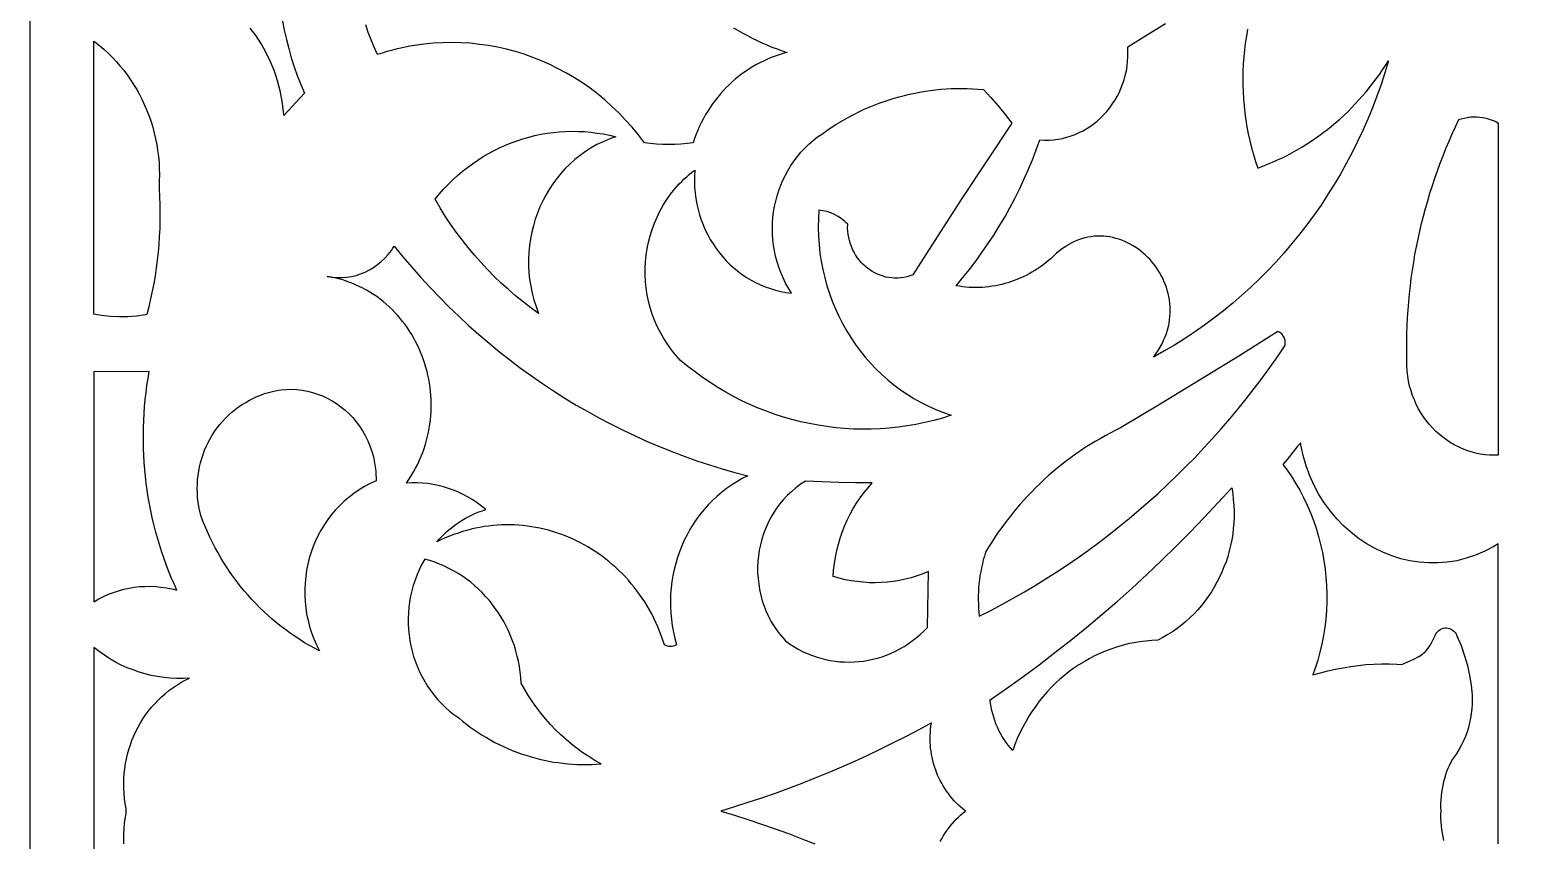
# Model space of a CAD drawing. Extents: x -570 to 570, y -425 to 425.
# Drawn here: x -510 to -392.5, y -174.1 to -110.7 of the extents above; entities that cross this region are included whole.
import ezdxf

# ---------------------------------------------------------------- set-up
doc = ezdxf.new("R2010")
doc.units = 0
doc.layers.add('LAYER_1', color=18, linetype='CONTINUOUS')
doc.layers.add('LAYER_2', color=4, linetype='CONTINUOUS')

msp = doc.modelspace()

# ---------------------------------------------------------------- linework, layer by layer
at = {"layer": 'LAYER_1'}
for points in [[(-490.23, -109.96), (-490.09, -110.68), (-489.92, -111.41), (-489.73, -112.12), (-489.53, -112.84), (-489.3, -113.54), (-489.06, -114.24), (-488.79, -114.94), (-488.51, -115.62), (-490.12, -117.36), (-490.14, -117.05), (-490.25, -116.23), (-490.4, -115.43), (-490.61, -114.65), (-490.86, -113.89), (-491.16, -113.16), (-491.49, -112.45), (-491.87, -111.78), (-492.29, -111.13), (-492.75, -110.52)], [(-454.89, -110.49), (-454.53, -110.7), (-454.16, -110.91), (-453.79, -111.11), (-453.42, -111.3), (-453.04, -111.49), (-452.66, -111.66), (-452.27, -111.83), (-451.88, -112), (-451.48, -112.15), (-451.08, -112.3), (-450.68, -112.44), (-451, -112.52), (-451.32, -112.61), (-451.63, -112.72), (-451.94, -112.83), (-452.24, -112.96), (-452.54, -113.1), (-452.84, -113.24), (-453.13, -113.39), (-453.41, -113.56), (-453.69, -113.73), (-453.96, -113.91), (-454.23, -114.1), (-454.49, -114.3), (-454.75, -114.51), (-454.99, -114.73), (-455.24, -114.95), (-455.47, -115.18), (-455.7, -115.42), (-455.92, -115.67), (-456.13, -115.93), (-456.34, -116.19), (-456.54, -116.46), (-456.73, -116.73), (-456.91, -117.02), (-457.08, -117.3), (-457.25, -117.6), (-457.41, -117.9), (-457.56, -118.21), (-457.69, -118.52), (-457.82, -118.84), (-457.95, -119.17), (-458.06, -119.5), (-458.53, -119.56), (-459.01, -119.61), (-459.48, -119.63), (-459.96, -119.64), (-460.44, -119.63), (-460.92, -119.61), (-461.39, -119.56), (-461.87, -119.5), (-462.34, -118.88), (-462.83, -118.29), (-463.34, -117.72), (-463.86, -117.17), (-464.41, -116.65), (-464.97, -116.15), (-465.54, -115.68), (-466.13, -115.23), (-466.73, -114.81), (-467.35, -114.41), (-467.98, -114.04), (-468.62, -113.7), (-469.28, -113.38), (-469.94, -113.08), (-470.61, -112.81), (-471.29, -112.57), (-471.98, -112.36), (-472.68, -112.18), (-473.38, -112.02), (-474.09, -111.89), (-474.8, -111.79), (-475.52, -111.71), (-476.24, -111.67), (-476.97, -111.65), (-477.69, -111.66), (-478.42, -111.71), (-479.15, -111.78), (-479.87, -111.88), (-480.24, -111.94), (-480.6, -112.01), (-480.96, -112.09), (-481.33, -112.17), (-481.69, -112.26), (-482.05, -112.36), (-482.41, -112.47), (-482.77, -112.59), (-483.04, -112.02), (-483.28, -111.44), (-483.5, -110.85), (-483.7, -110.26)], [(-414.62, -110.61), (-414.71, -111.15), (-414.8, -111.69), (-414.87, -112.23), (-414.92, -112.78), (-414.96, -113.33), (-414.99, -113.88), (-415, -114.43), (-415, -114.98), (-414.98, -115.52), (-414.95, -116.07), (-414.9, -116.62), (-414.84, -117.17), (-414.77, -117.72), (-414.68, -118.26), (-414.57, -118.81), (-414.45, -119.35), (-414.32, -119.89), (-414.17, -120.42), (-414.01, -120.96), (-413.83, -121.49), (-413.44, -121.34), (-413.05, -121.19), (-412.66, -121.02), (-412.28, -120.85), (-411.9, -120.67), (-411.53, -120.49), (-411.16, -120.29), (-410.79, -120.09), (-410.43, -119.88), (-410.08, -119.66), (-409.73, -119.43), (-409.38, -119.2), (-409.04, -118.96), (-408.7, -118.71), (-408.37, -118.45), (-408.04, -118.19), (-407.72, -117.92), (-407.4, -117.64), (-407.09, -117.36), (-406.78, -117.07), (-406.48, -116.77), (-406.19, -116.46), (-405.9, -116.15), (-405.62, -115.83), (-405.34, -115.51), (-405.07, -115.18), (-404.81, -114.84), (-404.55, -114.5), (-404.3, -114.15), (-404.06, -113.8), (-403.82, -113.44), (-403.59, -113.07), (-403.87, -114.01), (-404.17, -114.94), (-404.5, -115.85), (-404.85, -116.76), (-405.21, -117.66), (-405.6, -118.54), (-406.01, -119.41), (-406.44, -120.27), (-406.89, -121.12), (-407.35, -121.95), (-407.84, -122.78), (-408.35, -123.58), (-408.87, -124.38), (-409.41, -125.15), (-409.98, -125.92), (-410.55, -126.67), (-411.15, -127.4), (-411.76, -128.12), (-412.39, -128.82), (-413.04, -129.5), (-413.7, -130.17), (-414.38, -130.82), (-415.08, -131.45), (-415.79, -132.07), (-416.51, -132.66), (-417.26, -133.24), (-418.01, -133.8), (-418.78, -134.34), (-419.57, -134.86), (-420.36, -135.36), (-421.17, -135.84), (-422, -136.29), (-421.81, -136.04), (-421.63, -135.78), (-421.47, -135.51), (-421.32, -135.25), (-421.2, -134.98), (-421.08, -134.72), (-420.98, -134.45), (-420.9, -134.18), (-420.83, -133.91), (-420.77, -133.65), (-420.73, -133.38), (-420.7, -133.12), (-420.68, -132.85), (-420.68, -132.59), (-420.69, -132.33), (-420.71, -132.07), (-420.74, -131.81), (-420.78, -131.56), (-420.84, -131.31), (-420.91, -131.06), (-420.98, -130.82), (-421.07, -130.58), (-421.17, -130.35), (-421.27, -130.12), (-421.39, -129.89), (-421.51, -129.67), (-421.64, -129.46), (-421.79, -129.25), (-421.94, -129.05), (-422.09, -128.85), (-422.26, -128.66), (-422.43, -128.48), (-422.61, -128.31), (-422.79, -128.14), (-422.98, -127.99), (-423.18, -127.84), (-423.38, -127.7), (-423.59, -127.57), (-423.81, -127.45), (-424.02, -127.33), (-424.24, -127.23), (-424.47, -127.14), (-424.7, -127.06), (-424.93, -126.99), (-425.17, -126.93), (-425.41, -126.88), (-425.65, -126.85), (-425.89, -126.82), (-426.14, -126.81), (-426.39, -126.82), (-426.63, -126.83), (-426.88, -126.86), (-427.13, -126.9), (-427.38, -126.96), (-427.63, -127.03), (-427.88, -127.12), (-428.13, -127.22), (-428.38, -127.34), (-428.62, -127.47), (-428.87, -127.62), (-429.11, -127.78), (-429.35, -127.96), (-429.59, -128.16), (-429.83, -128.38), (-430.02, -128.56), (-430.22, -128.73), (-430.43, -128.9), (-430.64, -129.06), (-430.85, -129.22), (-431.07, -129.37), (-431.28, -129.51), (-431.51, -129.64), (-431.73, -129.77), (-431.96, -129.89), (-432.43, -130.11), (-432.9, -130.3), (-433.39, -130.47), (-433.63, -130.54), (-433.88, -130.6), (-434.13, -130.66), (-434.38, -130.71), (-434.63, -130.75), (-434.88, -130.78), (-435.14, -130.81), (-435.39, -130.83), (-435.65, -130.84), (-435.91, -130.84), (-436.16, -130.84), (-436.42, -130.83), (-436.68, -130.81), (-436.94, -130.78), (-437.19, -130.75), (-437.45, -130.7), (-436.92, -130.07), (-436.41, -129.43), (-435.91, -128.78), (-435.43, -128.11), (-434.96, -127.43), (-434.51, -126.74), (-434.07, -126.04), (-433.65, -125.33), (-433.25, -124.6), (-432.86, -123.87), (-432.49, -123.13), (-432.14, -122.38), (-431.8, -121.61), (-431.48, -120.84), (-431.18, -120.06), (-430.9, -119.28), (-430.53, -119.29), (-430.17, -119.29), (-429.82, -119.27), (-429.47, -119.22), (-429.12, -119.16), (-428.78, -119.07), (-428.45, -118.97), (-428.13, -118.85), (-427.81, -118.71), (-427.51, -118.56), (-427.21, -118.39), (-426.92, -118.2), (-426.64, -118), (-426.37, -117.78), (-426.12, -117.55), (-425.87, -117.3), (-425.64, -117.04), (-425.42, -116.77), (-425.22, -116.49), (-425.03, -116.2), (-424.85, -115.89), (-424.69, -115.58), (-424.54, -115.25), (-424.41, -114.92), (-424.3, -114.58), (-424.2, -114.23), (-424.12, -113.87), (-424.06, -113.5), (-424.02, -113.13), (-423.99, -112.76), (-423.99, -112.38), (-424.01, -111.99), (-422.53, -111.08), (-421.05, -110.17)], [(-395, -174.44), (-395, -171.86), (-395, -169.29), (-395, -150.92), (-395.34, -151.14), (-396.05, -151.51), (-396.77, -151.82), (-397.5, -152.06), (-398.24, -152.25), (-398.98, -152.37), (-399.72, -152.42), (-400.46, -152.42), (-401.19, -152.37), (-401.92, -152.25), (-402.63, -152.09), (-403.33, -151.87), (-404.02, -151.59), (-404.68, -151.27), (-405.33, -150.9), (-405.95, -150.48), (-406.54, -150.02), (-407.11, -149.51), (-407.64, -148.96), (-408.14, -148.36), (-408.6, -147.73), (-409.03, -147.06), (-409.41, -146.35), (-409.74, -145.6), (-410.03, -144.82), (-410.26, -144), (-410.44, -143.16), (-410.46, -143), (-410.69, -143.26), (-411.53, -144.31), (-411.85, -144.72), (-411.59, -145.06), (-411.21, -145.6), (-410.86, -146.16), (-410.54, -146.72), (-410.23, -147.3), (-409.95, -147.89), (-409.69, -148.49), (-409.46, -149.1), (-409.25, -149.71), (-409.06, -150.34), (-408.9, -150.97), (-408.76, -151.61), (-408.64, -152.25), (-408.55, -152.9), (-408.48, -153.55), (-408.44, -154.2), (-408.42, -154.85), (-408.42, -155.51), (-408.45, -156.16), (-408.5, -156.82), (-408.58, -157.47), (-408.68, -158.12), (-408.8, -158.76), (-408.95, -159.41), (-409.13, -160.04), (-409.33, -160.67), (-409.51, -161.2), (-408.92, -161.03), (-408.33, -160.88), (-407.74, -160.74), (-407.14, -160.63), (-406.55, -160.53), (-405.95, -160.45), (-405.35, -160.39), (-404.74, -160.35), (-404.14, -160.33), (-403.54, -160.33), (-402.93, -160.35), (-402.55, -160.37), (-401.61, -159.95), (-401.22, -159.75), (-400.91, -159.56), (-400.81, -159.47), (-400.69, -159.36), (-400.58, -159.24), (-400.47, -159.09), (-400.35, -158.91), (-400.22, -158.69), (-399.91, -158.06), (-399.84, -157.93), (-399.75, -157.81), (-399.65, -157.72), (-399.54, -157.64), (-399.42, -157.58), (-399.3, -157.54), (-399.17, -157.52), (-399.05, -157.52), (-398.92, -157.53), (-398.8, -157.56), (-398.68, -157.61), (-398.56, -157.68), (-398.46, -157.77), (-398.37, -157.87), (-398.28, -157.99), (-398.22, -158.13), (-397.9, -158.9), (-397.63, -159.69), (-397.4, -160.46), (-397.23, -161.23), (-397.1, -161.99), (-397.04, -162.75), (-397.04, -163.48), (-397.06, -163.86), (-397.1, -164.23), (-397.16, -164.59), (-397.23, -164.95), (-397.32, -165.31), (-397.43, -165.66), (-397.56, -166.01), (-397.7, -166.35), (-397.86, -166.68), (-398.04, -167.01), (-398.24, -167.33), (-398.42, -167.6), (-398.56, -167.81), (-398.69, -168.04), (-398.81, -168.28), (-398.93, -168.52), (-399.03, -168.77), (-399.12, -169.03), (-399.2, -169.3), (-399.27, -169.57), (-399.33, -169.85), (-399.39, -170.13), (-399.43, -170.41), (-399.46, -170.7), (-399.48, -170.99), (-399.5, -171.28), (-399.5, -171.57), (-399.49, -171.86), (-399.5, -172.16), (-399.5, -172.45), (-399.48, -172.74), (-399.46, -173.03), (-399.43, -173.31), (-399.39, -173.6), (-399.33, -173.88), (-399.27, -174.16)], [(-502.64, -174.42), (-502.66, -174.03), (-502.65, -173.64), (-502.63, -173.25), (-502.59, -172.85), (-502.54, -172.46), (-502.47, -172.06), (-502.47, -171.86), (-502.47, -171.67), (-502.54, -171.27), (-502.59, -170.88), (-502.63, -170.48), (-502.65, -170.09), (-502.66, -169.69), (-502.64, -169.3), (-502.62, -168.92), (-502.57, -168.53), (-502.52, -168.15), (-502.44, -167.77), (-502.35, -167.4), (-502.25, -167.03), (-502.14, -166.67), (-502.01, -166.32), (-501.86, -165.96), (-501.7, -165.62), (-501.53, -165.29), (-501.35, -164.96), (-501.15, -164.64), (-500.94, -164.33), (-500.71, -164.02), (-500.48, -163.73), (-500.23, -163.45), (-499.97, -163.18), (-499.7, -162.92), (-499.42, -162.67), (-499.13, -162.43), (-498.82, -162.21), (-498.51, -161.99), (-498.18, -161.79), (-497.85, -161.61), (-497.5, -161.44), (-498.01, -161.47), (-498.51, -161.47), (-499.01, -161.45), (-499.51, -161.4), (-500, -161.33), (-500.5, -161.23), (-500.98, -161.12), (-501.46, -160.98), (-501.93, -160.81), (-502.4, -160.63), (-502.86, -160.42), (-503.31, -160.19), (-503.75, -159.94), (-504.17, -159.66), (-504.59, -159.37), (-505, -159.05), (-505, -170.52), (-504.99, -170.71), (-504.99, -171.86), (-504.99, -173.02), (-505, -173.21), (-505, -184.68)], [(-438.7, -174.25), (-438.58, -174.04), (-438.46, -173.83), (-438.34, -173.63), (-438.2, -173.43), (-438.06, -173.23), (-437.92, -173.04), (-437.76, -172.86), (-437.6, -172.68), (-437.44, -172.5), (-437.26, -172.33), (-437.09, -172.17), (-436.9, -172.01), (-436.71, -171.86), (-436.9, -171.71), (-437.09, -171.56), (-437.26, -171.39), (-437.44, -171.23), (-437.6, -171.05), (-437.76, -170.87), (-437.92, -170.69), (-438.06, -170.5), (-438.2, -170.3), (-438.34, -170.1), (-438.46, -169.9), (-438.58, -169.69), (-438.7, -169.48), (-438.8, -169.26), (-438.9, -169.04), (-438.99, -168.82), (-439.07, -168.59), (-439.15, -168.36), (-439.22, -168.13), (-439.28, -167.89), (-439.33, -167.65), (-439.38, -167.42), (-439.42, -167.17), (-439.45, -166.93), (-439.47, -166.69), (-439.48, -166.44), (-439.49, -166.19), (-439.48, -165.95), (-439.47, -165.7), (-439.45, -165.45), (-439.43, -165.2), (-439.39, -164.95), (-440.38, -165.49), (-441.37, -166.01), (-442.38, -166.52), (-443.38, -167.02), (-444.4, -167.5), (-445.42, -167.97), (-446.44, -168.42), (-447.47, -168.86), (-448.51, -169.29), (-449.55, -169.7), (-450.59, -170.1), (-451.64, -170.48), (-452.7, -170.85), (-453.76, -171.2), (-454.82, -171.54), (-455.89, -171.86), (-454.82, -172.19), (-453.76, -172.53), (-452.7, -172.88), (-451.64, -173.25), (-450.59, -173.63), (-449.55, -174.03), (-448.51, -174.44)]]:
    msp.add_lwpolyline(points, dxfattribs=at)
for points in [[(-505, -132.92), (-505, -111.53), (-504.92, -111.59), (-504.56, -111.87), (-504.21, -112.17), (-503.88, -112.48), (-503.56, -112.8), (-503.25, -113.13), (-502.95, -113.47), (-502.66, -113.82), (-502.39, -114.19), (-502.13, -114.56), (-501.88, -114.94), (-501.64, -115.33), (-501.42, -115.73), (-501.21, -116.14), (-501.02, -116.56), (-500.84, -116.98), (-500.67, -117.41), (-500.52, -117.85), (-500.39, -118.29), (-500.27, -118.74), (-500.16, -119.19), (-500.07, -119.65), (-500, -120.11), (-499.94, -120.58), (-499.89, -121.05), (-499.87, -121.52), (-499.86, -122), (-499.87, -122.48), (-499.89, -122.98), (-499.89, -123.11), (-499.85, -123.73), (-499.83, -124.36), (-499.82, -124.98), (-499.83, -125.6), (-499.84, -126.22), (-499.87, -126.84), (-499.91, -127.46), (-499.96, -128.08), (-500.03, -128.69), (-500.11, -129.31), (-500.2, -129.92), (-500.3, -130.53), (-500.42, -131.14), (-500.55, -131.74), (-500.69, -132.35), (-500.84, -132.95), (-500.96, -132.98), (-501.65, -133.08), (-502.33, -133.14), (-503.02, -133.15), (-503.7, -133.12), (-504.39, -133.04)], [(-440.84, -129.85), (-441.08, -129.94), (-441.32, -130.01), (-441.56, -130.06), (-441.8, -130.09), (-442.03, -130.11), (-442.27, -130.11), (-442.5, -130.09), (-442.73, -130.06), (-442.96, -130.02), (-443.18, -129.96), (-443.4, -129.88), (-443.61, -129.8), (-443.82, -129.7), (-444.02, -129.59), (-444.21, -129.46), (-444.4, -129.33), (-444.58, -129.18), (-444.75, -129.02), (-444.91, -128.85), (-445.06, -128.67), (-445.2, -128.48), (-445.33, -128.29), (-445.45, -128.08), (-445.56, -127.87), (-445.66, -127.64), (-445.74, -127.41), (-445.81, -127.17), (-445.87, -126.93), (-445.91, -126.68), (-445.93, -126.42), (-445.95, -126.16), (-445.94, -125.89), (-446.06, -125.78), (-446.18, -125.66), (-446.43, -125.46), (-446.7, -125.28), (-446.98, -125.12), (-447.27, -125), (-447.42, -124.94), (-447.58, -124.9), (-447.73, -124.86), (-447.89, -124.83), (-448.05, -124.8), (-448.21, -124.79), (-448.24, -125.47), (-448.25, -126.14), (-448.24, -126.81), (-448.19, -127.48), (-448.12, -128.14), (-448.02, -128.79), (-447.9, -129.44), (-447.75, -130.07), (-447.58, -130.7), (-447.38, -131.31), (-447.16, -131.92), (-446.91, -132.51), (-446.65, -133.09), (-446.36, -133.66), (-446.04, -134.22), (-445.71, -134.76), (-445.35, -135.29), (-444.98, -135.8), (-444.58, -136.29), (-444.17, -136.76), (-443.74, -137.22), (-443.28, -137.66), (-442.81, -138.08), (-442.32, -138.48), (-441.82, -138.86), (-441.3, -139.21), (-440.76, -139.55), (-440.2, -139.86), (-439.63, -140.15), (-439.05, -140.41), (-438.45, -140.64), (-437.84, -140.85), (-438.52, -141.07), (-439.21, -141.26), (-439.91, -141.42), (-440.6, -141.57), (-441.3, -141.69), (-442, -141.78), (-442.7, -141.86), (-443.4, -141.91), (-444.1, -141.94), (-444.79, -141.94), (-445.49, -141.93), (-446.19, -141.89), (-446.88, -141.83), (-447.57, -141.74), (-448.26, -141.64), (-448.95, -141.51), (-449.63, -141.36), (-450.31, -141.19), (-450.98, -140.99), (-451.64, -140.78), (-452.3, -140.54), (-452.96, -140.29), (-453.61, -140.01), (-454.25, -139.71), (-454.88, -139.38), (-455.5, -139.04), (-456.11, -138.68), (-456.72, -138.29), (-457.32, -137.89), (-457.9, -137.46), (-458.47, -137.02), (-459.04, -136.55), (-459.23, -136.35), (-459.41, -136.14), (-459.58, -135.93), (-459.75, -135.72), (-460.07, -135.28), (-460.36, -134.83), (-460.62, -134.37), (-460.86, -133.9), (-461.07, -133.41), (-461.26, -132.92), (-461.41, -132.42), (-461.54, -131.92), (-461.65, -131.41), (-461.73, -130.89), (-461.78, -130.38), (-461.8, -129.86), (-461.81, -129.34), (-461.78, -128.82), (-461.73, -128.31), (-461.65, -127.79), (-461.55, -127.29), (-461.42, -126.79), (-461.27, -126.29), (-461.09, -125.8), (-460.88, -125.33), (-460.66, -124.86), (-460.4, -124.4), (-460.12, -123.96), (-459.82, -123.53), (-459.49, -123.12), (-459.14, -122.72), (-458.95, -122.53), (-458.76, -122.34), (-458.56, -122.16), (-458.36, -121.98), (-458.15, -121.81), (-457.93, -121.64), (-457.95, -122.1), (-457.96, -122.55), (-457.94, -122.99), (-457.9, -123.44), (-457.85, -123.87), (-457.77, -124.3), (-457.67, -124.72), (-457.56, -125.14), (-457.42, -125.54), (-457.27, -125.94), (-457.1, -126.33), (-456.91, -126.71), (-456.71, -127.08), (-456.49, -127.43), (-456.26, -127.78), (-456.01, -128.11), (-455.74, -128.43), (-455.46, -128.74), (-455.17, -129.03), (-454.87, -129.31), (-454.55, -129.57), (-454.22, -129.82), (-453.88, -130.05), (-453.52, -130.26), (-453.16, -130.46), (-452.78, -130.64), (-452.4, -130.8), (-452, -130.93), (-451.6, -131.05), (-451.19, -131.15), (-450.77, -131.23), (-450.34, -131.29), (-450.59, -130.9), (-450.81, -130.5), (-451.01, -130.09), (-451.19, -129.67), (-451.34, -129.25), (-451.48, -128.83), (-451.59, -128.4), (-451.69, -127.97), (-451.76, -127.53), (-451.81, -127.1), (-451.84, -126.66), (-451.84, -126.22), (-451.83, -125.79), (-451.8, -125.35), (-451.75, -124.92), (-451.68, -124.49), (-451.58, -124.07), (-451.47, -123.65), (-451.34, -123.23), (-451.19, -122.83), (-451.02, -122.43), (-450.83, -122.04), (-450.62, -121.66), (-450.4, -121.29), (-450.15, -120.93), (-449.89, -120.58), (-449.61, -120.24), (-449.31, -119.92), (-448.99, -119.61), (-448.66, -119.32), (-448.3, -119.05), (-447.93, -118.79), (-447.58, -118.54), (-447.23, -118.3), (-446.87, -118.08), (-446.51, -117.86), (-446.15, -117.64), (-445.78, -117.44), (-445.41, -117.25), (-445.03, -117.06), (-444.65, -116.88), (-444.27, -116.72), (-443.88, -116.56), (-443.49, -116.41), (-443.1, -116.27), (-442.71, -116.13), (-442.31, -116.01), (-441.91, -115.9), (-441.51, -115.79), (-441.11, -115.69), (-440.7, -115.61), (-440.3, -115.53), (-439.89, -115.46), (-439.48, -115.4), (-439.07, -115.35), (-438.65, -115.31), (-438.24, -115.28), (-437.83, -115.26), (-437.41, -115.25), (-436.99, -115.24), (-436.58, -115.25), (-436.16, -115.27), (-435.74, -115.29), (-435.32, -115.33), (-434.74, -115.96), (-434.17, -116.61), (-433.62, -117.28), (-433.09, -117.97), (-435.06, -120.92), (-437.01, -123.88), (-438.94, -126.86)], [(-398.07, -117.69), (-397.9, -117.63), (-397.66, -117.57), (-397.41, -117.52), (-397.17, -117.48), (-396.92, -117.47), (-396.67, -117.47), (-396.42, -117.49), (-396.18, -117.52), (-395.94, -117.57), (-395.7, -117.64), (-395.46, -117.72), (-395.23, -117.82), (-395.01, -117.94), (-395, -117.94), (-395, -143.98), (-395.3, -143.98), (-395.67, -143.97), (-396.03, -143.94), (-396.4, -143.89), (-396.75, -143.81), (-397.1, -143.72), (-397.45, -143.61), (-397.78, -143.48), (-398.11, -143.33), (-398.43, -143.17), (-398.75, -142.99), (-399.05, -142.79), (-399.34, -142.57), (-399.62, -142.34), (-399.89, -142.09), (-400.15, -141.83), (-400.4, -141.56), (-400.63, -141.27), (-400.84, -140.97), (-401.05, -140.66), (-401.24, -140.34), (-401.41, -140), (-401.56, -139.65), (-401.7, -139.3), (-401.82, -138.93), (-401.93, -138.56), (-402.01, -138.17), (-402.07, -137.78), (-402.12, -137.37), (-402.14, -136.95), (-402.16, -136.32), (-402.16, -135.7), (-402.16, -135.07), (-402.15, -134.45), (-402.13, -133.83), (-402.09, -133.2), (-402.05, -132.58), (-402, -131.96), (-401.94, -131.34), (-401.87, -130.72), (-401.8, -130.1), (-401.71, -129.49), (-401.61, -128.88), (-401.51, -128.26), (-401.39, -127.65), (-401.27, -127.05), (-401.14, -126.44), (-400.99, -125.84), (-400.84, -125.24), (-400.68, -124.64), (-400.51, -124.04), (-400.34, -123.45), (-400.15, -122.86), (-399.95, -122.27), (-399.75, -121.69), (-399.54, -121.1), (-399.31, -120.53), (-399.08, -119.95), (-398.84, -119.38), (-398.6, -118.81), (-398.34, -118.25)], [(-464.11, -119.03), (-464.37, -119.12), (-464.62, -119.21), (-465.11, -119.42), (-465.59, -119.65), (-466.05, -119.91), (-466.49, -120.19), (-466.91, -120.5), (-467.31, -120.82), (-467.7, -121.17), (-468.07, -121.53), (-468.41, -121.91), (-468.74, -122.31), (-469.04, -122.72), (-469.33, -123.16), (-469.59, -123.6), (-469.83, -124.06), (-470.05, -124.53), (-470.25, -125.01), (-470.42, -125.5), (-470.57, -126), (-470.7, -126.51), (-470.8, -127.02), (-470.87, -127.54), (-470.92, -128.07), (-470.95, -128.6), (-470.95, -129.13), (-470.92, -129.67), (-470.86, -130.21), (-470.78, -130.74), (-470.67, -131.28), (-470.53, -131.81), (-470.36, -132.34), (-470.16, -132.87), (-470.78, -132.43), (-471.37, -131.97), (-471.96, -131.49), (-472.53, -131), (-473.09, -130.49), (-473.64, -129.97), (-474.17, -129.43), (-474.69, -128.87), (-475.19, -128.3), (-475.68, -127.72), (-476.15, -127.12), (-476.61, -126.51), (-477.05, -125.88), (-477.47, -125.24), (-477.88, -124.59), (-478.27, -123.92), (-477.94, -123.52), (-477.6, -123.14), (-477.25, -122.77), (-476.89, -122.41), (-476.51, -122.07), (-476.13, -121.74), (-475.74, -121.43), (-475.34, -121.14), (-474.93, -120.86), (-474.51, -120.59), (-474.08, -120.34), (-473.65, -120.11), (-473.21, -119.89), (-472.76, -119.69), (-472.31, -119.51), (-471.85, -119.34), (-471.39, -119.19), (-470.92, -119.06), (-470.45, -118.94), (-469.98, -118.84), (-469.5, -118.76), (-469.01, -118.69), (-468.53, -118.65), (-468.04, -118.62), (-467.55, -118.6), (-467.06, -118.61), (-466.57, -118.63), (-466.08, -118.68), (-465.59, -118.74), (-465.1, -118.81), (-464.6, -118.91)], [(-474.29, -148.24), (-474.62, -147.97), (-474.97, -147.71), (-475.32, -147.48), (-475.68, -147.26), (-476.06, -147.06), (-476.44, -146.88), (-476.82, -146.72), (-477.22, -146.58), (-477.62, -146.45), (-478.02, -146.35), (-478.43, -146.27), (-478.84, -146.21), (-479.26, -146.17), (-479.68, -146.15), (-480.1, -146.15), (-480.52, -146.17), (-480.32, -145.88), (-480.13, -145.59), (-479.95, -145.29), (-479.79, -144.99), (-479.63, -144.68), (-479.49, -144.38), (-479.36, -144.07), (-479.23, -143.76), (-479.12, -143.45), (-479.02, -143.13), (-478.93, -142.81), (-478.85, -142.5), (-478.78, -142.18), (-478.72, -141.86), (-478.67, -141.54), (-478.63, -141.22), (-478.6, -140.89), (-478.58, -140.57), (-478.57, -140.25), (-478.57, -139.93), (-478.58, -139.61), (-478.59, -139.29), (-478.62, -138.98), (-478.66, -138.66), (-478.71, -138.35), (-478.76, -138.03), (-478.83, -137.72), (-478.9, -137.42), (-478.98, -137.11), (-479.07, -136.81), (-479.17, -136.51), (-479.28, -136.22), (-479.4, -135.92), (-479.52, -135.64), (-479.65, -135.35), (-479.8, -135.07), (-479.94, -134.8), (-480.1, -134.53), (-480.27, -134.26), (-480.44, -134), (-480.62, -133.75), (-480.81, -133.5), (-481.01, -133.26), (-481.21, -133.02), (-481.42, -132.79), (-481.64, -132.57), (-481.87, -132.35), (-482.1, -132.14), (-482.34, -131.94), (-482.58, -131.75), (-482.84, -131.56), (-483.1, -131.39), (-483.37, -131.22), (-483.64, -131.06), (-483.92, -130.9), (-484.21, -130.76), (-484.5, -130.63), (-484.8, -130.5), (-485.1, -130.39), (-485.41, -130.28), (-485.73, -130.19), (-486.05, -130.11), (-486.38, -130.04), (-486.71, -129.97), (-486.52, -130.01), (-486.33, -130.04), (-486.14, -130.06), (-485.95, -130.07), (-485.76, -130.07), (-485.57, -130.07), (-485.19, -130.04), (-484.82, -129.98), (-484.45, -129.89), (-484.1, -129.78), (-483.75, -129.64), (-483.41, -129.47), (-483.09, -129.27), (-482.77, -129.05), (-482.48, -128.81), (-482.2, -128.54), (-481.94, -128.25), (-481.69, -127.94), (-481.58, -127.77), (-481.47, -127.6), (-480.79, -128.43), (-480.1, -129.25), (-479.39, -130.05), (-478.66, -130.84), (-477.93, -131.61), (-477.18, -132.36), (-476.41, -133.1), (-475.64, -133.81), (-474.85, -134.52), (-474.04, -135.2), (-473.23, -135.87), (-472.4, -136.52), (-471.57, -137.15), (-470.72, -137.77), (-469.86, -138.36), (-468.98, -138.94), (-468.1, -139.5), (-467.21, -140.05), (-466.31, -140.57), (-465.39, -141.07), (-464.47, -141.56), (-463.54, -142.02), (-462.6, -142.47), (-461.65, -142.9), (-460.69, -143.31), (-459.73, -143.69), (-458.75, -144.06), (-457.77, -144.41), (-456.78, -144.74), (-455.78, -145.04), (-454.78, -145.33), (-453.77, -145.59), (-454.21, -145.82), (-454.63, -146.06), (-455.05, -146.32), (-455.44, -146.6), (-455.82, -146.9), (-456.19, -147.21), (-456.54, -147.54), (-456.88, -147.88), (-457.19, -148.24), (-457.5, -148.61), (-457.78, -149), (-458.05, -149.39), (-458.3, -149.8), (-458.53, -150.22), (-458.75, -150.65), (-458.94, -151.09), (-459.12, -151.54), (-459.28, -152), (-459.42, -152.46), (-459.54, -152.93), (-459.64, -153.41), (-459.72, -153.89), (-459.78, -154.37), (-459.82, -154.86), (-459.84, -155.36), (-459.83, -155.85), (-459.81, -156.35), (-459.76, -156.85), (-459.69, -157.35), (-459.6, -157.84), (-459.49, -158.34), (-459.35, -158.84), (-459.46, -158.9), (-459.58, -158.94), (-459.7, -158.97), (-459.83, -158.98), (-459.95, -158.97), (-460.07, -158.94), (-460.19, -158.9), (-460.3, -158.84), (-460.42, -158.47), (-460.55, -158.12), (-460.68, -157.76), (-460.83, -157.42), (-460.98, -157.08), (-461.14, -156.75), (-461.3, -156.42), (-461.48, -156.1), (-461.66, -155.79), (-461.85, -155.48), (-462.05, -155.18), (-462.25, -154.89), (-462.46, -154.6), (-462.68, -154.32), (-462.9, -154.05), (-463.13, -153.78), (-463.36, -153.52), (-463.6, -153.27), (-463.85, -153.03), (-464.1, -152.79), (-464.36, -152.56), (-464.62, -152.34), (-464.89, -152.12), (-465.16, -151.92), (-465.44, -151.72), (-465.72, -151.52), (-466.01, -151.34), (-466.3, -151.17), (-466.59, -151), (-466.89, -150.84), (-467.19, -150.69), (-467.5, -150.54), (-467.81, -150.41), (-468.12, -150.28), (-468.43, -150.17), (-468.75, -150.06), (-469.07, -149.96), (-469.39, -149.86), (-469.72, -149.78), (-470.05, -149.71), (-470.38, -149.64), (-470.71, -149.59), (-471.04, -149.54), (-471.38, -149.5), (-471.71, -149.47), (-472.05, -149.45), (-472.39, -149.44), (-472.73, -149.44), (-473.07, -149.45), (-473.41, -149.47), (-473.75, -149.5), (-474.09, -149.53), (-474.43, -149.58), (-474.77, -149.64), (-475.11, -149.71), (-475.45, -149.78), (-475.79, -149.87), (-476.13, -149.97), (-476.47, -150.08), (-476.81, -150.2), (-477.14, -150.32), (-477.47, -150.46), (-477.81, -150.61), (-478.14, -150.77), (-477.94, -150.55), (-477.74, -150.34), (-477.53, -150.13), (-477.31, -149.93), (-477.09, -149.74), (-476.86, -149.56), (-476.62, -149.38), (-476.38, -149.22), (-476.14, -149.06), (-475.89, -148.92), (-475.63, -148.78), (-475.37, -148.65), (-475.11, -148.53), (-474.84, -148.43), (-474.56, -148.33)], [(-435.15, -151.58), (-435.24, -151.89), (-435.33, -152.19), (-435.4, -152.5), (-435.47, -152.81), (-435.53, -153.12), (-435.59, -153.43), (-435.63, -153.74), (-435.67, -154.06), (-435.69, -154.37), (-435.71, -154.69), (-435.72, -155.01), (-435.72, -155.32), (-435.71, -155.64), (-435.7, -155.96), (-435.67, -156.28), (-435.64, -156.59), (-434.74, -156.14), (-433.86, -155.67), (-432.98, -155.19), (-432.11, -154.69), (-431.25, -154.18), (-430.4, -153.65), (-429.56, -153.11), (-428.72, -152.56), (-427.9, -151.99), (-427.08, -151.41), (-426.27, -150.81), (-425.48, -150.21), (-424.69, -149.58), (-423.91, -148.95), (-423.14, -148.3), (-422.38, -147.64), (-421.63, -146.97), (-420.89, -146.28), (-420.17, -145.58), (-419.45, -144.87), (-418.74, -144.15), (-418.04, -143.41), (-417.36, -142.67), (-416.68, -141.91), (-416.02, -141.14), (-415.37, -140.35), (-414.73, -139.56), (-414.1, -138.76), (-413.48, -137.94), (-412.88, -137.11), (-412.29, -136.27), (-411.71, -135.42), (-411.69, -135.34), (-411.67, -135.25), (-411.67, -135.16), (-411.67, -135.08), (-411.68, -134.99), (-411.7, -134.91), (-411.76, -134.75), (-411.8, -134.68), (-411.85, -134.61), (-411.9, -134.54), (-411.95, -134.48), (-412.02, -134.43), (-412.09, -134.38), (-412.16, -134.33), (-412.24, -134.3), (-415.31, -136.21), (-418.39, -138.11), (-421.48, -139.99), (-424.58, -141.85), (-424.99, -142.05), (-425.39, -142.25), (-425.79, -142.47), (-426.18, -142.69), (-426.57, -142.91), (-426.96, -143.15), (-427.34, -143.39), (-427.72, -143.64), (-428.09, -143.9), (-428.45, -144.16), (-428.82, -144.43), (-429.17, -144.71), (-429.53, -144.99), (-429.87, -145.28), (-430.21, -145.58), (-430.55, -145.88), (-430.88, -146.2), (-431.21, -146.51), (-431.53, -146.84), (-431.84, -147.17), (-432.15, -147.5), (-432.45, -147.84), (-432.75, -148.19), (-433.04, -148.55), (-433.33, -148.91), (-433.61, -149.27), (-433.88, -149.64), (-434.15, -150.02), (-434.41, -150.4), (-434.66, -150.79), (-434.91, -151.18)], [(-505, -155.46), (-504.62, -155.24), (-504.24, -155.05), (-503.85, -154.88), (-503.46, -154.73), (-503.06, -154.6), (-502.65, -154.49), (-502.24, -154.4), (-501.83, -154.33), (-501.41, -154.28), (-500.99, -154.26), (-500.57, -154.25), (-500.15, -154.27), (-499.74, -154.31), (-499.32, -154.37), (-498.9, -154.46), (-498.49, -154.56), (-498.71, -154.06), (-498.93, -153.56), (-499.14, -153.05), (-499.33, -152.54), (-499.52, -152.02), (-499.7, -151.51), (-499.86, -150.98), (-500.02, -150.46), (-500.16, -149.93), (-500.3, -149.4), (-500.42, -148.87), (-500.54, -148.34), (-500.64, -147.8), (-500.74, -147.26), (-500.82, -146.72), (-500.9, -146.18), (-500.96, -145.64), (-501.01, -145.09), (-501.06, -144.55), (-501.09, -144), (-501.11, -143.45), (-501.12, -142.9), (-501.12, -142.36), (-501.11, -141.81), (-501.09, -141.26), (-501.06, -140.71), (-501.02, -140.16), (-500.97, -139.61), (-500.91, -139.06), (-500.84, -138.52), (-500.75, -137.97), (-500.66, -137.43), (-505, -137.46)], [(-492.49, -139.52), (-492.28, -139.42), (-492.07, -139.33), (-491.86, -139.24), (-491.64, -139.16), (-491.43, -139.09), (-491.22, -139.03), (-491, -138.98), (-490.79, -138.93), (-490.36, -138.87), (-489.93, -138.83), (-489.51, -138.82), (-489.09, -138.84), (-488.68, -138.89), (-488.27, -138.96), (-487.86, -139.06), (-487.47, -139.19), (-487.08, -139.34), (-486.71, -139.52), (-486.34, -139.72), (-485.99, -139.94), (-485.65, -140.19), (-485.32, -140.45), (-485.01, -140.74), (-484.72, -141.04), (-484.45, -141.37), (-484.19, -141.71), (-483.95, -142.08), (-483.74, -142.45), (-483.54, -142.85), (-483.37, -143.26), (-483.22, -143.68), (-483.1, -144.12), (-483.01, -144.57), (-482.94, -145.04), (-482.92, -145.27), (-482.9, -145.51), (-482.89, -145.76), (-482.89, -146), (-483.35, -146.21), (-483.79, -146.44), (-484.22, -146.69), (-484.63, -146.97), (-485.01, -147.27), (-485.38, -147.58), (-485.74, -147.92), (-486.07, -148.27), (-486.38, -148.64), (-486.67, -149.02), (-486.94, -149.42), (-487.19, -149.83), (-487.42, -150.25), (-487.63, -150.69), (-487.81, -151.14), (-487.98, -151.59), (-488.12, -152.05), (-488.24, -152.53), (-488.33, -153), (-488.4, -153.48), (-488.45, -153.97), (-488.48, -154.46), (-488.48, -154.95), (-488.45, -155.45), (-488.4, -155.94), (-488.33, -156.43), (-488.22, -156.92), (-488.1, -157.41), (-487.94, -157.9), (-487.76, -158.38), (-487.55, -158.85), (-487.32, -159.32), (-487.71, -159.11), (-488.1, -158.89), (-488.49, -158.67), (-488.87, -158.43), (-489.24, -158.19), (-489.61, -157.93), (-489.97, -157.67), (-490.33, -157.4), (-490.68, -157.12), (-491.02, -156.84), (-491.35, -156.54), (-491.68, -156.24), (-492, -155.93), (-492.32, -155.61), (-492.62, -155.28), (-492.92, -154.95), (-493.22, -154.61), (-493.5, -154.26), (-493.78, -153.9), (-494.05, -153.54), (-494.31, -153.17), (-494.56, -152.8), (-494.81, -152.41), (-495.04, -152.03), (-495.27, -151.63), (-495.49, -151.23), (-495.7, -150.82), (-495.9, -150.41), (-496.1, -149.99), (-496.28, -149.57), (-496.45, -149.14), (-496.62, -148.71), (-496.7, -148.36), (-496.77, -148.01), (-496.83, -147.66), (-496.87, -147.3), (-496.89, -146.96), (-496.9, -146.61), (-496.89, -146.26), (-496.87, -145.92), (-496.83, -145.57), (-496.78, -145.23), (-496.72, -144.9), (-496.64, -144.57), (-496.54, -144.24), (-496.44, -143.92), (-496.32, -143.6), (-496.19, -143.29), (-496.04, -142.99), (-495.89, -142.69), (-495.72, -142.4), (-495.54, -142.12), (-495.34, -141.85), (-495.14, -141.58), (-494.92, -141.33), (-494.69, -141.08), (-494.45, -140.84), (-494.2, -140.62), (-493.94, -140.41), (-493.67, -140.2), (-493.39, -140.01), (-493.1, -139.84), (-492.8, -139.67)], [(-444.02, -146.15), (-445.33, -146.14), (-446.64, -146.12), (-447.95, -146.07), (-449.26, -146.01), (-449.65, -146.26), (-450.02, -146.54), (-450.36, -146.84), (-450.69, -147.15), (-451, -147.48), (-451.28, -147.82), (-451.54, -148.18), (-451.79, -148.55), (-452.01, -148.94), (-452.2, -149.33), (-452.38, -149.74), (-452.54, -150.15), (-452.67, -150.57), (-452.78, -151), (-452.87, -151.43), (-452.94, -151.86), (-452.98, -152.3), (-453, -152.75), (-453, -153.19), (-452.97, -153.63), (-452.92, -154.07), (-452.85, -154.51), (-452.76, -154.95), (-452.64, -155.38), (-452.5, -155.8), (-452.33, -156.22), (-452.14, -156.63), (-451.93, -157.03), (-451.69, -157.43), (-451.43, -157.81), (-451.14, -158.17), (-450.83, -158.53), (-450.5, -158.76), (-450.16, -158.98), (-449.82, -159.17), (-449.48, -159.35), (-449.13, -159.51), (-448.77, -159.65), (-448.41, -159.78), (-448.05, -159.89), (-447.68, -159.98), (-447.31, -160.06), (-446.94, -160.12), (-446.57, -160.16), (-446.2, -160.18), (-445.82, -160.19), (-445.45, -160.18), (-445.08, -160.15), (-444.71, -160.11), (-444.34, -160.05), (-443.98, -159.97), (-443.61, -159.88), (-443.25, -159.77), (-442.9, -159.64), (-442.55, -159.5), (-442.2, -159.34), (-441.87, -159.16), (-441.53, -158.97), (-441.21, -158.76), (-440.89, -158.53), (-440.58, -158.29), (-440.28, -158.04), (-439.98, -157.76), (-439.7, -157.47), (-439.61, -153.1), (-440.06, -153.28), (-440.51, -153.44), (-440.97, -153.58), (-441.44, -153.69), (-441.9, -153.79), (-442.37, -153.87), (-442.84, -153.93), (-443.32, -153.96), (-443.79, -153.98), (-444.26, -153.97), (-444.74, -153.94), (-445.21, -153.89), (-445.68, -153.83), (-446.15, -153.74), (-446.62, -153.62), (-447.08, -153.49), (-447.05, -152.98), (-446.99, -152.47), (-446.91, -151.96), (-446.8, -151.46), (-446.68, -150.96), (-446.54, -150.48), (-446.37, -150), (-446.19, -149.53), (-445.98, -149.06), (-445.76, -148.61), (-445.51, -148.17), (-445.25, -147.74), (-444.97, -147.32), (-444.67, -146.92), (-444.35, -146.53)], [(-415.86, -146.53), (-415.79, -146.99), (-415.74, -147.45), (-415.7, -147.91), (-415.68, -148.36), (-415.68, -148.82), (-415.7, -149.27), (-415.74, -149.72), (-415.79, -150.17), (-415.86, -150.61), (-415.95, -151.05), (-416.06, -151.48), (-416.18, -151.91), (-416.31, -152.33), (-416.47, -152.74), (-416.63, -153.15), (-416.82, -153.55), (-417.02, -153.94), (-417.23, -154.32), (-417.46, -154.7), (-417.7, -155.06), (-417.96, -155.41), (-418.23, -155.76), (-418.52, -156.09), (-418.81, -156.41), (-419.12, -156.71), (-419.45, -157.01), (-419.79, -157.29), (-420.13, -157.55), (-420.5, -157.81), (-420.87, -158.04), (-421.25, -158.27), (-421.65, -158.47), (-422.13, -158.5), (-422.6, -158.54), (-423.07, -158.6), (-423.53, -158.68), (-423.99, -158.77), (-424.45, -158.89), (-424.89, -159.02), (-425.34, -159.17), (-425.77, -159.33), (-426.2, -159.51), (-426.62, -159.71), (-427.03, -159.93), (-427.43, -160.16), (-427.83, -160.4), (-428.22, -160.66), (-428.59, -160.94), (-428.96, -161.23), (-429.32, -161.53), (-429.66, -161.85), (-430, -162.18), (-430.32, -162.53), (-430.64, -162.89), (-430.94, -163.26), (-431.22, -163.64), (-431.5, -164.03), (-431.76, -164.44), (-432, -164.86), (-432.24, -165.29), (-432.46, -165.73), (-432.66, -166.18), (-432.85, -166.64), (-433.02, -167.11), (-433.2, -166.91), (-433.38, -166.69), (-433.54, -166.48), (-433.7, -166.25), (-433.84, -166.02), (-433.98, -165.78), (-434.11, -165.54), (-434.22, -165.29), (-434.33, -165.04), (-434.43, -164.78), (-434.51, -164.52), (-434.59, -164.25), (-434.66, -163.98), (-434.71, -163.71), (-434.76, -163.43), (-434.79, -163.15), (-433.5, -162.26), (-432.22, -161.34), (-430.96, -160.41), (-429.71, -159.45), (-428.47, -158.48), (-427.25, -157.49), (-426.04, -156.47), (-424.85, -155.44), (-423.67, -154.39), (-422.51, -153.32), (-421.37, -152.24), (-420.23, -151.13), (-419.12, -150.01), (-418.02, -148.86), (-416.93, -147.7)], [(-479.08, -152.12), (-479.3, -152.52), (-479.5, -152.92), (-479.68, -153.34), (-479.84, -153.76), (-479.98, -154.18), (-480.09, -154.6), (-480.19, -155.03), (-480.27, -155.47), (-480.32, -155.9), (-480.36, -156.34), (-480.37, -156.77), (-480.37, -157.2), (-480.35, -157.64), (-480.31, -158.07), (-480.24, -158.5), (-480.16, -158.92), (-480.06, -159.34), (-479.95, -159.75), (-479.81, -160.16), (-479.65, -160.56), (-479.48, -160.96), (-479.29, -161.34), (-479.08, -161.72), (-478.85, -162.08), (-478.61, -162.44), (-478.35, -162.79), (-478.07, -163.12), (-477.77, -163.44), (-477.46, -163.74), (-477.13, -164.03), (-476.79, -164.31), (-476.42, -164.57), (-476.13, -164.82), (-475.82, -165.05), (-475.52, -165.28), (-475.2, -165.5), (-474.89, -165.71), (-474.57, -165.92), (-474.24, -166.11), (-473.91, -166.3), (-473.58, -166.48), (-473.25, -166.65), (-472.91, -166.81), (-472.56, -166.96), (-472.22, -167.11), (-471.87, -167.24), (-471.52, -167.37), (-471.17, -167.49), (-470.81, -167.6), (-470.45, -167.7), (-470.09, -167.79), (-469.73, -167.88), (-469.36, -167.95), (-468.99, -168.02), (-468.63, -168.07), (-468.26, -168.12), (-467.88, -168.16), (-467.51, -168.19), (-467.14, -168.21), (-466.76, -168.22), (-466.39, -168.22), (-466.01, -168.21), (-465.64, -168.2), (-465.26, -168.17), (-465.75, -167.89), (-466.22, -167.6), (-466.69, -167.29), (-467.14, -166.96), (-467.58, -166.62), (-468.01, -166.26), (-468.43, -165.88), (-468.83, -165.49), (-469.22, -165.08), (-469.59, -164.66), (-469.95, -164.22), (-470.3, -163.77), (-470.63, -163.31), (-470.94, -162.83), (-471.24, -162.34), (-471.52, -161.84), (-471.55, -161.4), (-471.6, -160.97), (-471.66, -160.55), (-471.74, -160.13), (-471.83, -159.72), (-471.94, -159.31), (-472.06, -158.91), (-472.2, -158.52), (-472.35, -158.13), (-472.52, -157.75), (-472.7, -157.38), (-472.89, -157.02), (-473.1, -156.67), (-473.31, -156.32), (-473.55, -155.99), (-473.79, -155.66), (-474.04, -155.35), (-474.31, -155.04), (-474.59, -154.75), (-474.88, -154.47), (-475.17, -154.2), (-475.48, -153.94), (-475.8, -153.7), (-476.13, -153.46), (-476.47, -153.24), (-476.82, -153.04), (-477.18, -152.85), (-477.54, -152.67), (-477.91, -152.51), (-478.29, -152.36), (-478.68, -152.23)]]:
    msp.add_lwpolyline(points, close=True, dxfattribs=at)
at = {"layer": 'LAYER_2'}
msp.add_lwpolyline([(-510, 365), (-510, -365), (510, -365), (510, 365)], close=True, dxfattribs=at)

doc.saveas('drawing.dxf')
